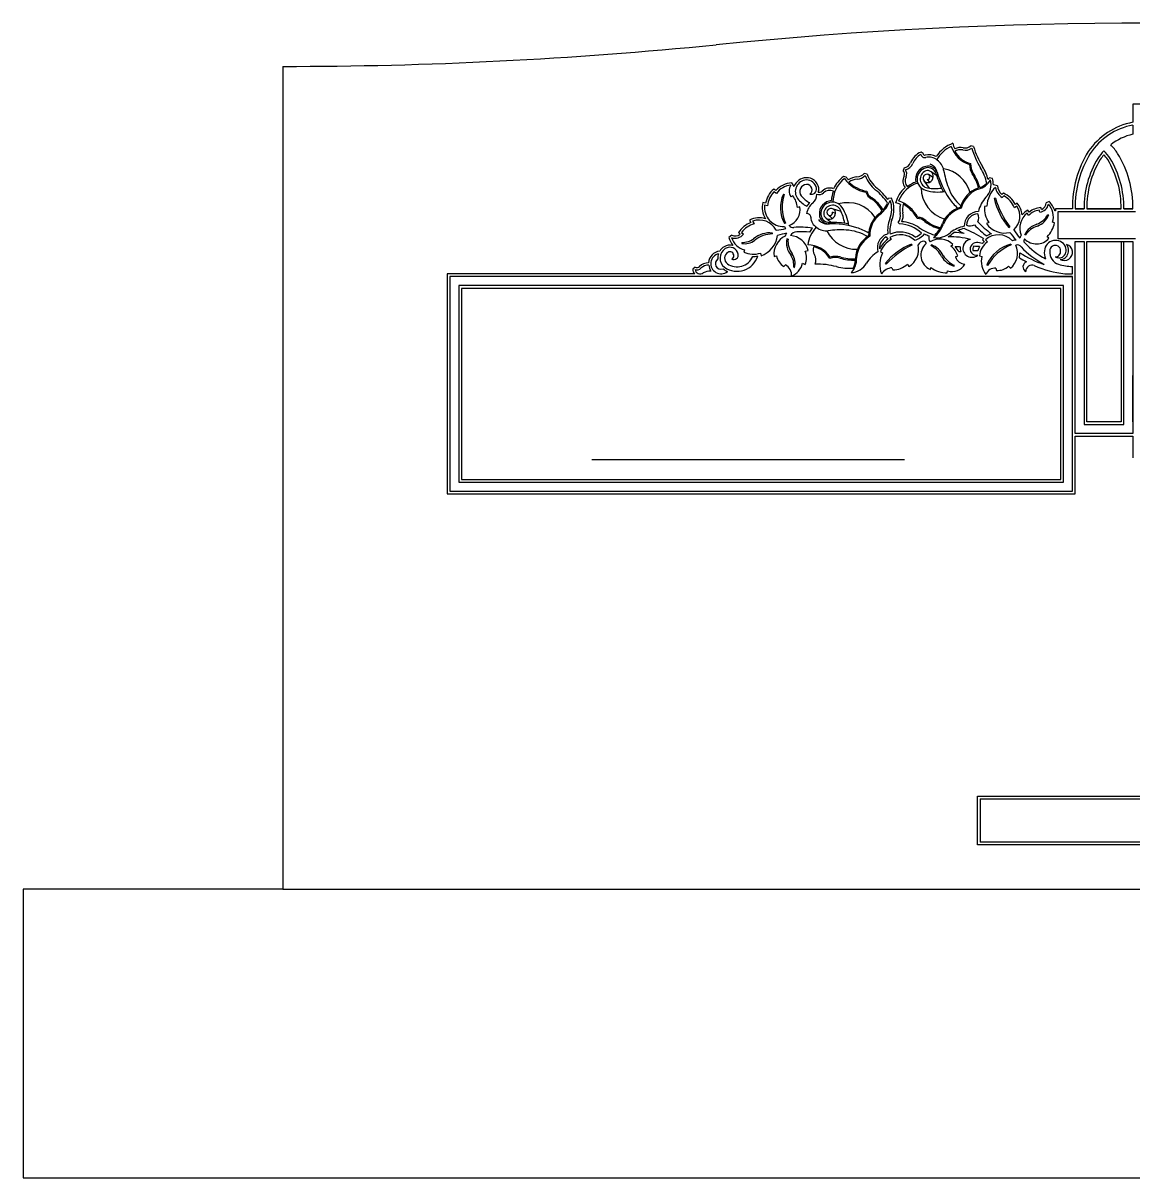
# Model space of a CAD drawing. Header units: metres. Extents: x -39 to 39, y -10 to 72.5.
# Drawn here: x -39 to -0.56, y -10 to 30 of the extents above; entities that cross this region are included whole.
import ezdxf

# ---------------------------------------------------------------- set-up
doc = ezdxf.new("R2010")
doc.units = ezdxf.units.M

msp = doc.modelspace()

# ---------------------------------------------------------------- linework, layer by layer
at = {"layer": 'MCD_Layer_0'}
for p, q in [((-30, 28.5), (-30, 0)), ((0, 27.188499), (-0.563, 27.188499)), ((-0.563, 27.188499), (-0.563, 26.563499)), ((-0.563, 26.467999), (-0.563, 26.1485)), ((-6.0772, 25.727501), (-6.172, 25.749802)), ((-7.824501, 25.4823), (-7.9, 25.532602)), ((-8.485399, 24.9872), (-8.523101, 24.899)), ((-7.552212, 24.854233), (-7.360963, 24.728981)), ((-12.2979, 24.3447), (-12.3784, 24.468098)), ((-10.4918, 24.659), (-10.5872, 24.684999)), ((-9.7667, 24.768799), (-9.864901, 24.7955)), ((-7.797143, 24.53791), (-7.616193, 24.282539)), ((-7.68603, 24.57682), (-7.609446, 24.487785)), ((-7.478844, 24.653557), (-7.639786, 24.75148)), ((-5.4273, 24.622801), (-5.5413, 24.6451)), ((-12.926, 24.2005), (-13.0004, 24.253099)), ((-12.9102, 24.0937), (-12.9931, 24.152201)), ((-12.668058, 24.073776), (-12.637775, 24.063164)), ((-12.339, 24.0203), (-12.4108, 23.983601)), ((-5.2504, 24.367199), (-5.394501, 24.3927)), ((-5.0451, 24.112902), (-5.0955, 24.062099)), ((-5.0293, 24.017799), (-5.0875, 23.959099)), ((-13.284599, 23.7668), (-13.3792, 23.790001)), ((-13.221301, 23.6709), (-13.3165, 23.694201)), ((-12.0927, 23.638601), (-12.1828, 23.612301)), ((-8.9203, 23.934999), (-9.0343, 23.9275)), ((-5.6171, 23.655199), (-5.6951, 23.648001)), ((-5.324397, 23.935814), (-5.361003, 23.921898)), ((-4.5842, 23.6586), (-4.663599, 23.605099)), ((-4.5678, 23.7642), (-4.631, 23.721401)), ((-3.7308, 23.543301), (-3.7534, 23.6108)), ((-3.4618, 23.8167), (-3.56, 23.779602)), ((-11.017654, 23.096779), (-11.193407, 23.242943)), ((-11.120727, 23.356689), (-10.980081, 23.231529)), ((-10.859755, 23.404839), (-10.967222, 23.45208)), ((-10.665403, 23.471283), (-10.96247, 23.569725)), ((-4.1757, 23.3405), (-4.2241, 23.414299)), ((-4.158, 23.456099), (-4.2019, 23.523001)), ((-3.7816, 23.4489), (-3.8069, 23.5245)), ((-3.502389, 23.363441), (-3.475276, 23.354225)), ((-3.2373, 23.499201), (-3.2661, 23.499201)), ((-2.6562, 23.563499), (-3.2373, 23.563499)), ((-3.2373, 23.563), (-3.2373, 23.499201)), ((-3.1436, 22.5312), (-3.1436, 23.4697)), ((-3.1436, 23.4697), (-0.4692, 23.4697)), ((-2.4873, 23.563499), (-2.5625, 23.563499)), ((-2.5625, 23.563499), (-2.25, 23.563499)), ((-2.25, 23.563499), (-2.4873, 23.563499)), ((-2.1563, 23.563499), (-0.9692, 23.563499)), ((-0.9692, 23.563499), (-2.1563, 23.563499)), ((-0.563, 23.563499), (-0.8755, 23.563499)), ((-0.8755, 23.563499), (-0.6381, 23.563499)), ((-0.6381, 23.563499), (-0.563, 23.563499)), ((-13.8407, 23.177299), (-13.795, 23.0909)), ((-13.7319, 23.138901), (-13.6828, 23.045799)), ((-12.599073, 23.067833), (-12.631569, 23.057121)), ((-8.6897, 23.091299), (-8.6393, 23.043701)), ((-5.555501, 23.096401), (-5.6306, 23.057999)), ((-4.859961, 22.925392), (-4.826499, 22.944931)), ((-3.2726, 23.0863), (-3.3408, 23.103901)), ((-14.4531, 22.655199), (-14.555901, 22.5734)), ((-14.2196, 22.741001), (-14.1624, 22.688299)), ((-14.1167, 22.7523), (-14.0526, 22.693201)), ((-14.107752, 22.405144), (-14.109356, 22.371376)), ((-13.043196, 22.6996), (-13.042463, 22.728203)), ((-12.503864, 22.517761), (-12.5446, 22.525131)), ((-9.107201, 22.591299), (-9.05, 22.512201)), ((-8.980399, 22.575899), (-8.931, 22.507601)), ((-5.7721, 22.490499), (-5.7121, 22.429602)), ((-5.663, 22.491098), (-5.5958, 22.422602)), ((-4.287566, 22.654243), (-4.30848, 22.676338)), ((-3.4679, 22.545), (-3.5259, 22.5959)), ((-0.4692, 22.5312), (-3.1436, 22.5312)), ((-2.5625, 15.781301), (-2.5625, 22.4375)), ((-2.5625, 22.4375), (-2.25, 22.4375)), ((-2.5625, 22.4375), (-2.4873, 22.4375)), ((-2.25, 22.4375), (-2.25, 16.0938)), ((-2.1562, 16.1875), (-2.1562, 22.4375)), ((-2.1562, 22.4375), (-0.563, 22.4375)), ((-0.9692, 22.4375), (-0.9692, 16.1875)), ((-0.8755, 16.0938), (-0.8755, 22.4375)), ((-0.563, 22.4375), (-0.563, 15.781301)), ((-14.0155, 22.142202), (-14.034499, 22.070499)), ((-13.4621, 22.036402), (-13.440499, 21.940401)), ((-11.907499, 22.102701), (-11.8072, 22.1213)), ((-9.3058, 22.079401), (-9.239499, 22.037601)), ((-8.233606, 22.3442), (-8.212627, 22.311577)), ((-7.539284, 22.314873), (-7.558226, 22.291084)), ((-6.8631, 22.275799), (-6.7967, 22.334)), ((-4.793346, 22.344414), (-4.777262, 22.316307)), ((-12.9863, 21.915899), (-12.9087, 21.9359)), ((-12.6555, 21.5672), (-12.5976, 21.6213)), ((-12.002, 21.678799), (-11.911, 21.636501)), ((-9.106131, 21.654747), (-9.132426, 21.683784)), ((-8.367101, 21.649403), (-8.320801, 21.565599)), ((-6.751955, 21.584076), (-6.746645, 21.612228)), ((-6.7007, 21.9006), (-6.6295, 21.936201)), ((-5.8749, 21.934099), (-5.7916, 21.916201)), ((-5.594971, 21.60511), (-5.622133, 21.623146)), ((-3.6405, 21.649902), (-3.6443, 21.641001)), ((-15.7359, 21.3125), (-24.3125, 21.3125)), ((-24.3125, 21.3125), (-24.3125, 13.6904)), ((-2.6562, 21.2188), (-24.2188, 21.2188)), ((-24.2188, 21.2188), (-24.2188, 13.7841)), ((-15.7225, 21.540501), (-15.808001, 21.475399)), ((-12.306437, 21.541847), (-12.280912, 21.535431)), ((-8.9056, 21.526402), (-8.8805, 21.4478)), ((-7.5763, 21.463799), (-7.5558, 21.537001)), ((-6.9891, 21.3461), (-6.9811, 21.4161)), ((-5.3027, 21.5105), (-5.2806, 21.432501)), ((-5.203199, 21.2188), (-2.6562, 21.2188)), ((-4.8647, 21.577299), (-4.8054, 21.506401)), ((-2.9196, 21.3125), (-2.6562, 21.3125)), ((-2.6562, 21.3125), (-2.6562, 21.5662)), ((-2.6562, 13.781301), (-2.6562, 21.2188)), ((-2.9688, 20.9062), (-23.9062, 20.9062)), ((-23.9062, 20.9062), (-23.9062, 14.0966)), ((-3.0625, 20.8125), (-23.8125, 20.8125)), ((-23.8125, 20.8125), (-23.8125, 14.1904)), ((-3.0625, 14.1904), (-3.0625, 20.8125)), ((-2.9688, 14.0966), (-2.9688, 20.9062)), ((-0.5625, 16.1875), (-0.5625, 17.799002)), ((-2.25, 16.0938), (-0.8755, 16.0938)), ((-0.9692, 16.1875), (-2.1562, 16.1875)), ((-0.5625, 16.0938), (-0.5625, 15.781301)), ((-0.5625, 15.781301), (-2.5625, 15.781301)), ((-2.5625, 13.6904), (-2.5625, 15.6875)), ((-2.5625, 15.6875), (-0.563, 15.6875)), ((-0.563, 15.6875), (-0.563, 14.937499)), ((-8.466271, 14.875), (-19.297619, 14.875)), ((-23.9062, 14.0966), (-2.9688, 14.0966)), ((-23.8125, 14.1904), (-3.0625, 14.1904)), ((-24.3125, 13.6904), (-2.5625, 13.6904)), ((-24.2188, 13.7841), (-2.6562, 13.7841)), ((-5.9417, 3.2188), (5.9417, 3.2188)), ((-5.9417, 1.5312), (-5.9417, 3.2188)), ((-5.848, 3.125), (5.848, 3.125)), ((-5.848, 3.125), (-5.848, 1.625)), ((5.848, 1.625), (-5.848, 1.625)), ((5.9417, 1.5312), (-5.9417, 1.5312)), ((-30, 0), (-39, 0)), ((-39, 0), (-39, -10)), ((-30, 0), (30, 0)), ((-39, -10), (39, -10))]:
    msp.add_line(p, q, dxfattribs=at)
for centre, radius, start, end in [((0, -120.375), 150.375, 84.27519, 95.72481), ((-29.9995, 178.865002), 150.365002, 269.99981, 275.725001), ((-0.117955, 24.200778), 2.404271, 100.667327, 145.885728), ((-0.123367, 24.21267), 2.297778, 101.030386, 146.353372), ((-0.118135, 24.200402), 1.998247, 102.863416, 127.345085), ((-6.375934, 24.710983), 1.201491, 110.484495, 146.410309), ((-6.377415, 24.712478), 1.121329, 114.920593, 150.461692), ((-5.948973, 26.005148), 0.942181, 197.017695, 253.237669), ((-5.957699, 26.002191), 0.854911, 191.17527, 204.85877), ((-6.531488, 25.254763), 0.437427, 77.793545, 117.489805), ((-6.531857, 25.254914), 0.359097, 77.723189, 123.604097), ((-6.369396, 25.967819), 0.372119, 256.621069, 307.551331), ((-6.369184, 25.967954), 0.294061, 256.265705, 312.109943), ((-3.353004, 26.510274), 2.912594, 196.710459, 211.443435), ((-3.364077, 26.505495), 2.822466, 196.000362, 211.477637), ((-2.991791, 24.220365), 2.284989, 33.62829, 43.353406), ((-7.645667, 24.922218), 0.661252, 112.620386, 158.403839), ((-7.645723, 24.92203), 0.583166, 115.927177, 158.390192), ((-7.771628, 25.47312), 0.131788, 191.652986, 285.459135), ((-7.771512, 25.473244), 0.053757, 170.301562, 285.33036), ((-7.622674, 24.935443), 0.50426, 60.817525, 105.484442), ((-7.622859, 24.934385), 0.427111, 47.861576, 105.430524), ((-7.617047, 24.828182), 0.507619, 8.943696, 56.422394), ((-5.947876, 26.006524), 0.904121, 210.033996, 255.051179), ((1.021844, 23.617399), 3.678439, 148.320376, 180.839583), ((1.008647, 23.618997), 3.57156, 148.487468, 180.871091), ((1.041061, 23.614477), 3.291456, 148.9066, 180.887416), ((1.033477, 23.6157), 3.190104, 148.68149, 180.820832), ((-0.135588, 24.212785), 1.977171, 136.202839, 146.143412), ((-0.124886, 24.203398), 1.897682, 139.259105, 145.659441), ((-3.041948, 24.171561), 1.949855, 34.426224, 40.655128), ((-3.006134, 24.199649), 1.998045, 33.908628, 43.74509), ((-4.160096, 23.615555), 3.191221, 359.182065, 31.309366), ((-4.165261, 23.614989), 3.290163, 359.103318, 31.096561), ((-4.135254, 23.618852), 3.572665, 359.131502, 31.504393), ((-8.652847, 24.774309), 0.17995, 336.759009, 43.861937), ((-8.528446, 25.272426), 0.288456, 278.582404, 338.263601), ((-8.52806, 25.271985), 0.366037, 284.243356, 338.326426), ((-8.652629, 24.774414), 0.257786, 336.737211, 33.634647), ((-7.636758, 24.595347), 0.452027, 102.708499, 192.943363), ((-7.637106, 24.5953), 0.399497, 102.650883, 254.733152), ((-7.620989, 24.592783), 0.306527, 111.537862, 260.835251), ((-7.657031, 24.700884), 0.344634, 16.211553, 103.280601), ((-7.664055, 24.701926), 0.189194, 352.210708, 111.540705), ((-7.656963, 24.700724), 0.292306, 16.225899, 103.378845), ((-7.71642, 24.747262), 0.390083, 13.043264, 70.779078), ((-4.472744, 25.585305), 2.960243, 194.676407, 214.141528), ((-7.31747, 23.813015), 1.158737, 15.816496, 80.475774), ((-4.001341, 25.42122), 3.156411, 189.374197, 200.750616), ((-5.577506, 25.119229), 0.643398, 181.445283, 212.123991), ((-5.577109, 25.11945), 0.604142, 178.714698, 212.045027), ((-7.346615, 24.066869), 1.769196, 12.802233, 31.485918), ((-7.351289, 24.065422), 1.852128, 16.266085, 31.447203), ((-12.338874, 23.693123), 0.775982, 92.919702, 139.167314), ((-11.852089, 24.163916), 0.481072, 93.063597, 157.926646), ((-11.852205, 24.163929), 0.402845, 93.058594, 217.337183), ((-11.852159, 24.163968), 0.246582, 93.055227, 217.341346), ((-11.855535, 24.228088), 0.416807, 8.305897, 93.062055), ((-11.855645, 24.22787), 0.338812, 8.320845, 93.054641), ((-11.855594, 24.227933), 0.182525, 305.154132, 93.048612), ((-9.927021, 23.802309), 1.024185, 127.760997, 180.190679), ((-9.9241, 23.800344), 1.105585, 126.853684, 155.295997), ((-9.554327, 25.364186), 1.25121, 216.953408, 258.181029), ((-9.515585, 25.39682), 1.223672, 217.081821, 222.387005), ((-10.0713, 24.024865), 0.648397, 94.103677, 122.470173), ((-10.072112, 24.027553), 0.567466, 94.051021, 124.840275), ((-9.554116, 25.363801), 1.211217, 225.947224, 259.28551), ((-10.165839, 25.089671), 0.420833, 276.568312, 315.651435), ((-10.166161, 25.090815), 0.500133, 276.193833, 311.924095), ((-8.764453, 25.108009), 1.136317, 200.035694, 231.566198), ((-8.766885, 25.106128), 1.055187, 198.64396, 231.642386), ((-7.716459, 23.479348), 1.02463, 106.828685, 159.229935), ((-8.1597, 24.532262), 0.369738, 152.44545, 218.340615), ((-8.158456, 24.532781), 0.292875, 151.483837, 222.957327), ((-7.714771, 23.47649), 1.080256, 109.608729, 127.527426), ((-7.671327, 24.632625), 0.157486, 175.255035, 288.603052), ((-7.695484, 24.634551), 0.133252, 85.906416, 175.220996), ((-7.692924, 24.672144), 0.095573, 274.136769, 85.828264), ((-7.690784, 24.686128), 0.214404, 288.969815, 357.36874), ((-4.489012, 25.578126), 2.994931, 195.407978, 208.270969), ((-7.523251, 23.85257), 1.678433, 15.156266, 33.423892), ((-7.527552, 23.850228), 1.723031, 15.238259, 33.407042), ((-6.062636, 24.881016), 0.65034, 282.904235, 331.188709), ((-6.064538, 24.883553), 0.613761, 288.962108, 316.220167), ((-6.113554, 24.40755), 0.641054, 316.428559, 14.457773), ((-6.035564, 24.865956), 0.541363, 328.637137, 335.923059), ((-6.11867, 24.406863), 0.724308, 358.879606, 17.345324), ((-12.402829, 23.577677), 0.901824, 131.500327, 167.89454), ((-12.40318, 23.57775), 0.823407, 135.761197, 173.504352), ((-12.339193, 23.693829), 0.697098, 95.342529, 144.996799), ((-11.606482, 23.602896), 1.161324, 156.079496, 208.031627), ((-11.215089, 23.620065), 1.490092, 162.700687, 201.752798), ((-12.090965, 24.180505), 0.375587, 146.482801, 211.618226), ((-12.947489, 23.553445), 0.76695, 4.40123, 37.49673), ((-11.439853, 24.480084), 0.766125, 217.433708, 245.90704), ((-11.698752, 24.25129), 0.180182, 253.30979, 8.171792), ((-11.87861, 24.054367), 0.36652, 308.669152, 2.710442), ((-11.438583, 24.318436), 0.257571, 253.322857, 310.267631), ((-11.696833, 24.250988), 0.256462, 334.580037, 8.365466), ((-11.438949, 24.319043), 0.180066, 261.617139, 310.293477), ((-11.063128, 23.917539), 0.370209, 68.675261, 134.475961), ((-11.06316, 23.917053), 0.292606, 64.023985, 135.566655), ((-9.921694, 23.800525), 1.082064, 159.464541, 177.347615), ((-9.422488, 24.268347), 0.40894, 198.365145, 239.63653), ((-9.421943, 24.268859), 0.369809, 194.911055, 239.936893), ((-10.776774, 22.603265), 2.076684, 33.988951, 51.03286), ((-10.781559, 22.59827), 2.161727, 36.618303, 51.019088), ((-7.715245, 23.478213), 1.104325, 131.68777, 164.248442), ((-6.753873, 24.306096), 1.140903, 180.807535, 253.490883), ((-7.309904, 25.710798), 1.56194, 253.92877, 278.812983), ((-7.419824, 25.85008), 1.579815, 260.89537, 278.319097), ((-5.470147, 24.843025), 1.578159, 200.013985, 228.104545), ((-5.578861, 23.351222), 0.996883, 110.397135, 164.56721), ((-5.575263, 23.348862), 0.961192, 110.851767, 165.827667), ((-4.405598, 18.278073), 6.197009, 103.984841, 104.205051), ((-4.405598, 18.278073), 6.197009, 103.984841, 104.205051), ((-4.647491, 23.612336), 0.970557, 134.016746, 177.468804), ((-4.804348, 24.401904), 0.525596, 190.037219, 237.403071), ((-4.803892, 24.402021), 0.447864, 184.459299, 229.374687), ((-5.41021, 23.311964), 0.880231, 27.719795, 65.494025), ((-5.408319, 23.313569), 0.799748, 21.378519, 61.710751), ((-12.647914, 23.620223), 0.750735, 166.929531, 211.837469), ((-12.648902, 23.620345), 0.67167, 173.687101, 271.484627), ((-12.684966, 23.547751), 0.599193, 291.064991, 8.720889), ((-11.439382, 24.480564), 0.923115, 217.42228, 243.477317), ((-11.285412, 23.312312), 0.583495, 128.619751, 171.048885), ((-11.293651, 23.318469), 0.651377, 134.795832, 148.93359), ((-10.970413, 23.39968), 0.452067, 94.082826, 184.311033), ((-10.970657, 23.399912), 0.399495, 32.251953, 184.351523), ((-10.963485, 23.385233), 0.306516, 26.155348, 175.469142), ((-10.43582, 22.639781), 1.140872, 33.509141, 106.18805), ((-11.935797, 22.763068), 1.555749, 8.134417, 33.119102), ((-10.289481, 22.914969), 1.198761, 28.94858, 56.577958), ((-10.288382, 22.916489), 1.236799, 29.525701, 56.58073), ((-9.962882, 24.192747), 1.043933, 307.685354, 341.430272), ((-9.945396, 24.18122), 0.983304, 318.21447, 334.906255), ((-10.708193, 24.418799), 1.744503, 342.275406, 343.642662), ((-9.762834, 23.547696), 0.849166, 336.618344, 21.600223), ((-9.762725, 23.547709), 0.927185, 336.614924, 24.68982), ((-9.103839, 22.661811), 1.162748, 65.150029, 73.731117), ((-9.102303, 22.665609), 1.252422, 28.83827, 70.026784), ((-7.976742, 23.552817), 0.659207, 165.586856, 193.020445), ((-7.97602, 23.552713), 0.56618, 162.135071, 192.994825), ((-9.101502, 22.665995), 1.211843, 27.726171, 61.049266), ((-6.280311, 22.710565), 0.942366, 105.983415, 159.206941), ((-5.338366, 25.021026), 1.927204, 214.700272, 228.072651), ((-4.873027, 23.240367), 1.062259, 136.935635, 167.349816), ((-4.847009, 23.569172), 0.851747, 174.689723, 213.714898), ((-3.16752, 24.400565), 2.245104, 192.310231, 221.076203), ((-2.136495, 24.917135), 3.335522, 197.109764, 216.247396), ((-5.088213, 23.307146), 0.61445, 311.012065, 34.888452), ((-5.088556, 23.307179), 0.69286, 3.899426, 41.270507), ((-3.673152, 22.794485), 0.82025, 95.614407, 126.23491), ((-3.834443, 23.798011), 0.353087, 278.607268, 349.208617), ((-3.834508, 23.79814), 0.275133, 292.144104, 356.136674), ((-3.961758, 23.289905), 0.648218, 343.324744, 42.989481), ((-3.961375, 23.28971), 0.72615, 16.767892, 46.529755), ((-13.504345, 22.504303), 0.752369, 73.105598, 116.555297), ((-11.849327, 23.271917), 0.131773, 1.514466, 95.431894), ((-11.291062, 23.28686), 0.426692, 181.538993, 239.160336), ((-11.138814, 23.43206), 0.390766, 216.285816, 273.905144), ((-11.077435, 23.387952), 0.344485, 183.704, 270.804297), ((-11.077311, 23.388043), 0.292272, 183.61786, 270.786201), ((-11.080456, 23.394439), 0.189184, 175.449982, 294.800052), ((-11.025179, 23.444197), 0.133298, 111.763932, 201.058009), ((-11.060444, 23.430878), 0.095603, 201.202857, 12.812998), ((-11.016208, 23.421816), 0.15741, 358.349461, 111.776278), ((-11.073056, 23.42458), 0.214317, 289.617079, 358.048725), ((-12.104783, 22.82597), 1.577475, 8.666728, 26.11554), ((-8.770862, 22.652987), 0.943081, 127.816705, 180.995501), ((-8.770784, 22.653045), 0.903318, 127.821373, 182.41386), ((-9.950241, 24.179092), 0.985618, 307.590553, 316.062593), ((-7.959256, 22.820504), 1.095958, 159.143234, 186.438787), ((-9.024646, 23.331369), 0.412095, 324.369191, 10.688309), ((-9.01796, 23.331594), 0.499153, 335.019894, 10.831999), ((-8.015113, 22.861232), 0.368823, 46.983832, 92.126947), ((-8.01464, 22.861815), 0.407996, 47.308856, 88.674292), ((-6.280018, 22.710174), 0.903068, 104.570228, 159.176895), ((-5.907256, 22.976556), 0.496448, 90.258951, 181.645631), ((-5.907133, 22.976329), 0.418493, 93.804464, 176.400617), ((-6.187268, 23.260024), 0.285678, 331.086151, 27.944988), ((-3.838169, 22.904578), 0.639343, 127.130898, 202.996896), ((-3.836389, 22.902134), 0.720467, 120.485757, 141.126913), ((-3.673703, 22.795924), 0.740651, 100.360319, 132.670295), ((-4.244495, 23.833824), 0.878624, 293.806796, 327.631471), ((-4.113688, 23.616479), 0.690179, 290.748415, 337.667575), ((-13.471848, 22.266185), 0.885766, 111.396945, 147.58479), ((-13.47161, 22.266101), 0.807794, 105.155553, 142.994939), ((-13.504125, 22.502766), 0.675684, 29.024869, 109.700499), ((-13.011286, 24.592221), 1.764343, 273.183633, 284.055313), ((-12.320273, 23.11965), 0.35499, 208.750669, 222.308315), ((-12.318817, 23.121099), 0.200728, 221.307123, 275.206948), ((-12.076149, 20.472943), 2.458523, 80.297347, 95.238124), ((-10.71251, 22.15994), 1.123413, 136.56643, 172.04069), ((-10.753213, 22.186229), 1.15314, 141.992029, 150.554957), ((-11.187254, 23.313217), 0.508195, 230.603153, 278.025821), ((-10.129212, 23.322715), 1.158537, 206.519385, 271.192686), ((-10.697185, 19.680389), 3.15755, 86.255985, 97.627639), ((-10.992967, 20.07637), 2.968228, 72.888124, 92.302189), ((-10.991013, 20.095623), 3.001304, 78.734657, 91.57109), ((-10.57379, 21.255975), 1.577398, 58.882545, 86.991429), ((-10.712759, 21.062453), 1.943477, 58.969233, 72.229495), ((-7.958933, 22.82043), 1.018136, 159.150452, 187.52482), ((-8.680326, 21.907849), 1.136593, 45.663942, 87.931445), ((-8.624824, 21.988021), 1.134332, 55.406083, 87.002144), ((-6.819907, 24.640342), 2.073901, 235.960589, 253.02475), ((-6.975179, 24.085391), 1.237942, 230.446399, 257.477189), ((-6.972515, 24.089306), 1.202672, 230.469673, 258.003162), ((-8.100017, 23.399072), 1.042949, 307.48681, 339.346071), ((-8.090196, 23.391047), 0.990491, 312.158013, 328.729221), ((-8.077679, 23.389323), 0.978932, 330.877746, 339.406672), ((-6.203481, 21.886893), 1.09385, 100.536288, 127.88566), ((-6.205247, 21.892145), 1.010183, 101.138783, 114.564642), ((-9.155009, 16.786897), 6.533647, 65.139542, 67.219797), ((-9.202704, 16.666761), 6.818963, 59.38468, 65.735006), ((-6.19547, 23.30926), 0.332815, 247.132887, 296.378673), ((-3.661305, 25.250476), 3.272494, 223.180811, 233.313728), ((-3.686348, 25.22194), 3.078392, 223.014776, 234.875866), ((-5.011045, 23.474084), 0.746308, 213.884838, 284.728863), ((-2.368035, 24.267753), 2.71971, 211.579306, 219.135267), ((-3.6819, 22.359169), 0.702281, 107.2226, 153.151856), ((-3.588392, 22.165591), 0.85301, 109.21877, 145.050342), ((-4.257681, 23.284494), 1.004821, 316.741553, 348.62423), ((-13.855082, 22.749596), 0.722629, 194.11248, 218.514889), ((-14.332624, 22.890928), 0.342797, 248.492603, 324.773776), ((-13.856804, 22.748696), 0.626912, 196.370685, 255.336692), ((-14.332612, 22.890097), 0.263997, 242.844954, 310.146894), ((-13.995624, 22.882081), 0.523216, 257.445319, 310.157499), ((-14.076295, 23.034767), 0.630409, 267.139794, 307.032712), ((-13.13868, 21.862045), 0.871486, 83.661287, 129.807798), ((-12.997044, 21.590423), 1.110137, 92.382651, 126.553215), ((-13.731298, 22.759616), 0.869297, 289.54349, 352.569918), ((-12.31301, 22.008408), 0.679615, 115.109152, 187.823328), ((-11.053679, 15.683284), 7.19671, 102.062202, 104.612771), ((-12.186406, 22.495495), 0.434376, 148.709525, 162.819761), ((-11.893113, 22.386174), 0.666142, 167.95969, 218.897137), ((-11.767418, 22.446214), 0.739914, 174.451046, 216.54714), ((-12.188458, 22.496214), 0.275901, 93.499815, 148.419817), ((-12.472935, 21.956706), 0.685779, 13.887107, 85.866229), ((-12.075757, 20.476833), 2.298422, 82.038287, 93.231008), ((-9.179409, 21.795467), 0.996535, 122.428689, 176.609771), ((-9.175788, 21.792589), 0.961186, 121.171594, 176.145756), ((-8.916762, 22.21885), 0.496493, 105.363134, 196.745679), ((-8.917128, 22.219095), 0.417928, 117.051951, 185.822005), ((-8.488799, 21.751964), 0.944938, 126.434434, 153.289264), ((-8.51488, 21.765244), 0.851029, 119.272293, 158.33678), ((-8.617253, 21.923196), 0.746925, 48.302491, 119.090325), ((-8.61735, 21.923087), 0.840762, 52.15335, 114.671783), ((-8.363034, 23.248786), 0.805307, 287.535262, 316.622562), ((-8.3636, 23.249583), 0.71254, 291.582359, 312.088527), ((-7.789753, 22.205653), 0.236953, 91.704159, 151.201821), ((-7.788309, 22.378025), 0.065033, 344.639233, 97.501915), ((-6.828916, 24.620802), 2.146208, 243.76368, 248.112249), ((-7.35483, 22.57657), 0.279194, 169.113152, 213.517378), ((-7.247665, 21.881529), 0.638826, 45.095513, 122.149108), ((-7.356736, 23.276655), 0.713465, 261.24762, 312.448416), ((-7.42541, 23.397488), 0.92768, 300.197696, 315.830682), ((-6.872483, 19.910401), 2.686686, 75.154102, 91.8411), ((-6.877186, 19.868939), 2.884541, 80.642965, 87.671682), ((-6.136894, 22.198594), 0.312394, 98.691236, 310.599167), ((-5.216975, 21.882183), 0.659971, 125.029882, 175.488197), ((-5.208134, 21.873355), 0.750586, 132.187772, 139.220567), ((-5.212065, 22.005222), 0.741035, 134.341605, 139.090695), ((-5.214967, 22.008691), 0.658369, 43.322344, 132.884196), ((-5.210226, 21.998684), 0.7475, 109.317465, 122.913834), ((-7.923908, 20.099756), 4.081932, 35.694266, 40.528466), ((-4.608694, 22.085018), 0.396381, 90.015384, 108.733812), ((-4.251646, 22.504488), 0.230731, 139.348895, 168.319974), ((-4.246158, 22.45976), 0.092561, 135.964262, 221.854683), ((-3.900046, 22.928491), 0.577768, 224.420632, 318.413835), ((-3.241797, 22.088593), 0.38577, 26.346954, 175.940866), ((-14.826833, 21.670314), 0.431096, 95.933807, 176.237832), ((-14.826742, 21.670193), 0.353083, 103.923126, 308.716333), ((-14.470734, 21.857577), 0.467523, 160.595856, 183.03785), ((-14.464614, 21.85561), 0.47409, 122.781039, 149.096521), ((-14.466474, 21.857113), 0.393651, 122.693117, 233.395962), ((-14.520127, 21.940518), 0.372649, 74.49341, 122.673297), ((-14.466426, 21.857005), 0.237512, 122.688641, 233.410742), ((-14.520018, 21.940623), 0.29445, 11.713336, 122.701892), ((-14.520026, 21.940616), 0.138196, 297.647111, 122.707138), ((-14.39098, 21.967355), 0.162672, 246.478789, 11.720837), ((-13.70739, 22.740206), 0.745323, 243.967395, 289.214472), ((-12.793747, 21.689214), 0.535395, 343.307656, 36.224707), ((-12.516748, 21.874163), 0.650702, 338.577704, 20.561784), ((-11.825159, 21.37359), 0.941909, 33.75103, 89.996475), ((-11.276521, 22.150125), 0.360769, 163.481415, 209.149144), ((-11.826365, 21.371834), 0.904172, 31.942209, 76.96293), ((-8.868953, 21.154647), 1.05939, 119.598148, 150.096231), ((-8.357516, 21.635823), 0.969186, 155.508838, 199.017941), ((-7.395009, 20.261025), 2.245632, 111.927618, 140.686191), ((-6.71043, 19.331954), 3.336877, 116.755277, 135.885238), ((-8.675613, 22.16418), 0.695838, 300.657627, 12.923124), ((-7.369425, 21.959156), 0.536821, 131.566522, 247.333228), ((-7.945356, 21.53011), 0.853787, 27.236668, 63.036165), ((-7.765708, 21.650706), 0.701702, 25.205041, 71.175073), ((-7.333839, 21.701848), 0.742304, 18.403738, 50.642338), ((-6.537641, 24.57146), 2.315561, 265.639431, 269.966376), ((-7.334104, 21.701432), 0.836548, 26.461898, 42.130105), ((-6.509767, 21.469916), 0.608973, 91.433406, 97.115476), ((-6.138449, 22.198611), 0.404627, 171.860472, 197.238566), ((-5.981125, 22.1756), 0.21941, 89.418988, 282.509612), ((-5.981206, 22.175634), 0.1256, 132.524573, 210.970717), ((-6.081091, 19.205267), 2.905744, 87.143811, 90.153965), ((-6.199064, 17.69443), 4.575702, 85.878492, 88.334821), ((-5.95082, 21.907964), 0.487844, 69.063925, 93.299784), ((-5.221423, 21.884179), 0.748918, 150.029925, 162.658902), ((-4.449075, 21.112021), 1.279576, 105.607808, 156.456288), ((-4.179554, 20.8034), 1.626697, 111.557611, 150.472216), ((-5.23565, 22.033525), 0.680422, 309.222018, 23.780995), ((-4.565762, 22.147244), 0.167456, 37.550484, 106.384992), ((-5.227009, 22.032452), 0.749956, 347.724274, 1.134451), ((-2.418905, 25.209876), 3.773389, 236.94277, 251.049786), ((-2.280704, 24.27137), 2.953157, 223.213123, 242.583536), ((-2.284563, 24.265729), 2.758895, 222.608486, 241.778335), ((-3.017305, 22.053927), 0.612438, 174.19226, 200.96492), ((-3.01923, 22.053626), 0.422977, 173.514777, 254.016657), ((-3.25178, 22.113207), 0.188091, 356.706636, 183.598948), ((-3.247938, 22.088373), 0.184473, 269.887748, 4.361562), ((-2.935015, 22.058339), 0.2834, 238.616332, 74.39934), ((-3.166507, 22.136388), 0.297238, 303.280772, 24.531544), ((-3.134747, 22.122497), 0.341925, 312.125197, 16.848507), ((-3.150095, 22.128231), 0.35509, 15.24503, 34.881123), ((-15.251394, 21.233242), 0.465393, 90.690184, 133.985692), ((-15.251289, 21.232847), 0.387674, 89.41043, 133.960939), ((-14.774839, 21.663069), 0.474375, 185.148407, 212.684504), ((-14.826558, 21.670253), 0.196854, 124.338258, 290.443601), ((-14.268647, 22.146276), 0.743869, 234.444493, 343.153795), ((-14.268576, 22.144812), 0.586671, 234.650642, 337.160923), ((-13.706891, 22.736907), 0.820078, 268.531967, 280.552851), ((-12.316478, 22.071309), 0.607505, 192.879093, 236.078482), ((-12.779175, 21.26736), 0.397798, 355.695342, 62.841642), ((-12.947862, 21.609575), 0.644991, 353.972463, 33.747281), ((-12.625396, 21.831622), 0.641855, 292.236415, 346.225809), ((-11.910862, 21.786274), 0.370566, 339.351522, 30.508905), ((-11.549219, 18.742925), 2.912712, 75.558228, 90.292722), ((-10.869599, 21.277316), 0.603411, 74.93855, 108.303415), ((-10.869434, 21.277538), 0.642953, 74.86844, 105.568819), ((-10.226348, 23.512201), 1.722326, 253.594161, 271.77496), ((-10.226992, 23.509029), 1.679293, 253.583147, 271.839043), ((-10.782842, 21.810424), 0.649728, 315.793006, 4.128391), ((-10.345804, 21.998129), 0.641373, 272.565049, 330.551112), ((-10.78756, 21.812264), 0.614938, 330.793711, 357.990521), ((-8.755468, 21.908027), 1.419745, 182.164753, 183.126189), ((-8.755468, 21.908027), 1.419745, 182.164753, 183.126189), ((-8.898582, 22.248356), 0.80076, 271.293902, 311.58425), ((-6.580437, 22.253638), 0.691181, 208.780932, 255.631865), ((-6.383316, 22.413466), 0.879767, 211.825763, 245.607589), ((-6.83071, 21.920799), 0.52663, 253.40706, 328.915704), ((-6.362787, 22.001011), 0.352516, 196.549255, 267.249951), ((-5.105677, 21.742862), 0.707486, 165.817773, 219.77812), ((-2.505535, 25.05953), 3.756164, 238.032345, 242.459393), ((-4.189897, 21.558439), 0.178431, 107.078595, 243.253281), ((-4.054223, 21.400532), 0.215982, 68.509985, 180.38017), ((-2.418703, 25.213882), 3.933405, 246.691172, 262.683831), ((-3.111194, 22.118032), 0.254127, 237.376016, 295.098395), ((-2.535626, 23.744884), 2.182017, 254.037457, 266.832333), ((-3.057415, 22.056697), 0.241613, 264.016714, 308.988565), ((-15.549326, 21.492485), 0.259239, 183.779072, 223.970193), ((-15.5491, 21.492569), 0.181323, 190.476055, 305.579751), ((-15.669338, 21.665593), 0.214019, 254.25878, 314.099857), ((-15.669373, 21.665902), 0.136191, 247.039738, 314.038995), ((-15.220164, 20.989269), 0.420164, 83.705752, 122.125848), ((-14.287063, 22.098522), 0.772674, 232.46605, 245.629081), ((-10.380805, 23.273906), 1.766495, 255.510036, 274.220495), ((-8.854861, 21.004272), 0.524589, 95.550333, 142.99698), ((-7.006738, 22.230332), 0.884408, 231.623628, 271.142768), ((-5.338254, 21.183491), 0.328936, 83.794951, 161.070161), ((-5.246404, 22.003969), 0.57249, 266.575636, 311.816212)]:
    msp.add_arc(centre, radius, start, end, dxfattribs=at)

doc.saveas('drawing.dxf')
